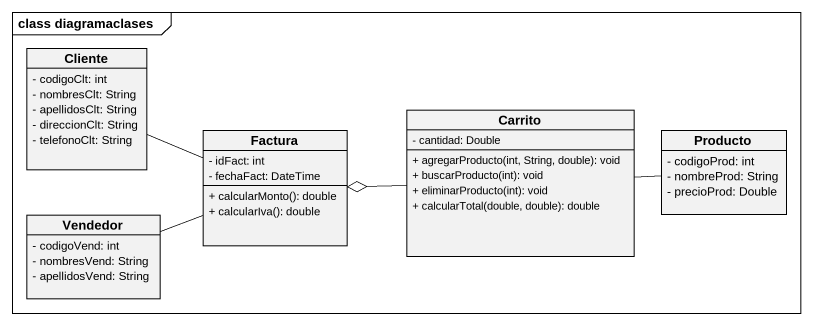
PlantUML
@startuml
mainframe class diagramaclases
hide circle
hide empty members
skinparam classAttributeIconSize 0
class Cliente {
  - codigoClt: int
  - nombresClt: String
  - apellidosClt: String
  - direccionClt: String
  - telefonoClt: String
}
class Factura {
  - idFact: int
  - fechaFact: DateTime
  + calcularMonto(): double
  + calcularIva(): double
}
class Carrito {
  - cantidad: Double
  + agregarProducto(int, String, double): void
  + buscarProducto(int): void
  + eliminarProducto(int): void
  + calcularTotal(double, double): double
}
class Producto {
  - codigoProd: int
  - nombreProd: String
  - precioProd: Double
}
class Vendedor {
  - codigoVend: int
  - nombresVend: String
  - apellidosVend: String
}
Cliente -right- Factura
Carrito -left-o Factura
Producto -left- Carrito
Vendedor -right- Factura
@enduml
